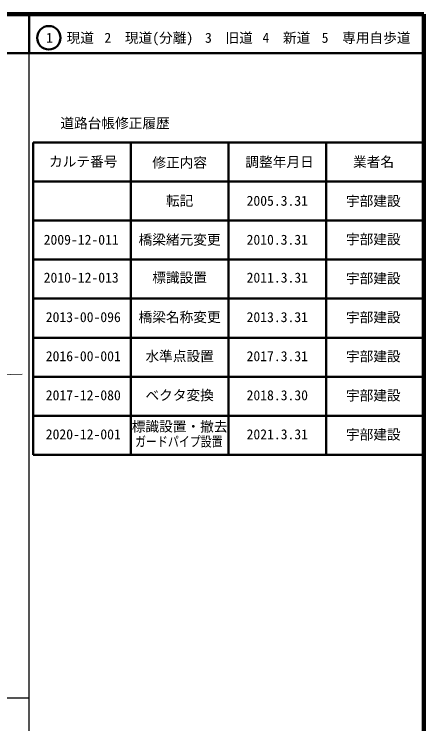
# Model space of a CAD drawing. Units: millimetres, scale not verified. Extents: x 40000 to 680000, y 20000 to 380000.
# Drawn here: x 575166 to 680000, y 198357 to 380000 of the extents above; entities that cross this region are included whole.
import ezdxf
from ezdxf.enums import TextEntityAlignment as Align

# ---------------------------------------------------------------- set-up
doc = ezdxf.new("R2010")
doc.units = ezdxf.units.MM
doc.header["$LTSCALE"] = 1000
for name, color, linetype, lineweight in [('M-STR-HTXT', 7, 'Continuous', 13), ('M-TTL', 2, 'Continuous', 140), ('M-TTL-BAND', 7, 'Continuous', 25), ('M-TTL-FRAM', 2, 'Continuous', 50), ('M-TTL-LINE', 7, 'Continuous', 50), ('M-TTL-TXT', 7, 'Continuous', 50)]:
    doc.layers.add(name, color=color, linetype=linetype, lineweight=lineweight)
doc.styles.add('ＭＳ ゴシック', font='')
doc.styles.get('ＭＳ ゴシック').set_extended_font_data('MS Gothic')

msp = doc.modelspace()

# ---------------------------------------------------------------- linework, layer by layer
at = {"layer": 'M-STR-HTXT'}
msp.add_line((577169, 287831), (550572, 287182), dxfattribs=at)
at = {"layer": 'M-TTL'}
for p, q in [((680000, 380000), (40000, 380000)), ((680000, 20000), (680000, 380000))]:
    msp.add_line(p, q, dxfattribs=at)
at = {"layer": 'M-TTL-BAND'}
for p, q in [((579000, 20000), (579000, 370000)), ((40000, 205000), (579000, 205000))]:
    msp.add_line(p, q, dxfattribs=at)
at = {"layer": 'M-TTL-FRAM'}
for p, q in [((580000, 347197), (580000, 267197)), ((580000, 347197), (680000, 347197)), ((580000, 267197), (680000, 267197))]:
    msp.add_line(p, q, dxfattribs=at)
at = {"layer": 'M-TTL-LINE'}
for p, q in [((579000, 380000), (579000, 370000)), ((40000, 370000), (680000, 370000)), ((605000, 347197), (605000, 267197)), ((630000, 347197), (630000, 267197)), ((655000, 347197), (655000, 267197)), ((580000, 337197), (680000, 337197)), ((580000, 327197), (680000, 327197)), ((580000, 317197), (680000, 317197)), ((580000, 307197), (680000, 307197)), ((580000, 297197), (680000, 297197)), ((580000, 287197), (680000, 287197)), ((580000, 277197), (680000, 277197))]:
    msp.add_line(p, q, dxfattribs=at)
at = {"layer": 'M-TTL-TXT'}
msp.add_circle((584031, 373958), 3000, dxfattribs=at)

# ---------------------------------------------------------------- texts
at = {"layer": 'M-TTL-TXT', "style": 'ＭＳ ゴシック'}
for s, p in [('1\u3000現道', (589448, 373958)), ('2\u3000現道(分離)', (609619, 373958)), ('3\u3000旧道', (630121, 373958)), ('4\u3000新道', (644824, 373958)), ('5\u3000専用自歩道', (665228, 373958)), ('道路台帳修正履歴', (600968, 352113)), ('カルテ番号', (592839, 342277)), ('修正内容', (617509, 342023)), ('調整年月日', (643089, 342197)), ('業者名', (667134, 342197)), ('転記', (617500, 332245)), ('2005.3.31', (642500, 332245)), ('宇部建設', (667077, 332189)), ('2009-12-011', (592311, 322275)), ('橋梁緒元変更', (617500, 322275)), ('2010.3.31', (642500, 322275)), ('宇部建設', (667077, 322393)), ('宇部建設', (667077, 312393))]:
    msp.add_text(s, height=2566, dxfattribs=at).set_placement(p, align=Align.MIDDLE_CENTER)
for s, p in [('2010-12-013', (592311, 310525)), ('標識設置', (617500, 310525)), ('2011.3.31', (642500, 310525)), ('橋梁名称変更', (617500, 300414)), ('2013.3.31', (642500, 300414)), ('宇部建設', (667077, 300357)), ('水準点設置', (617500, 290414)), ('2017.3.31', (642500, 290414)), ('宇部建設', (667077, 290357)), ('ベクタ変換', (617500, 280414)), ('2018.3.30', (642500, 280414)), ('宇部建設', (667077, 280357)), ('標識設置・撤去', (617500, 272410)), ('2021.3.31', (642500, 270414)), ('宇部建設', (667077, 270357))]:
    msp.add_text(s, height=2566, dxfattribs=at).set_placement(p, align=Align.BOTTOM_CENTER)
for s, p in [('2013-00-096', (583248, 300414)), ('2016-00-001', (583248, 290414)), ('2017-12-080', (583248, 280414)), ('2020-12-001', (583248, 270414))]:
    msp.add_text(s, height=2566, dxfattribs=at).set_placement(p, align=Align.BOTTOM_LEFT)
at = {"layer": 'M-TTL-TXT', "style": 'ＭＳ ゴシック', "width": 0.8}
msp.add_text('ガードパイプ設置', height=2566, dxfattribs=at).set_placement((606103, 268551), align=Align.BOTTOM_LEFT)

doc.saveas('drawing.dxf')
